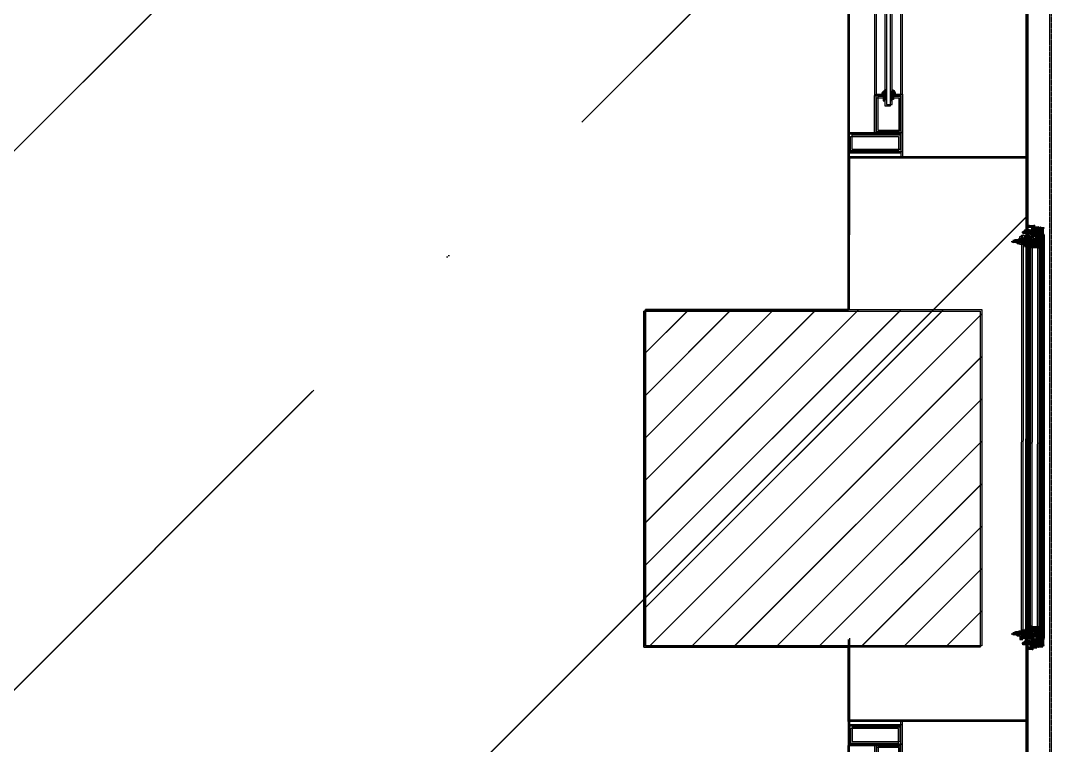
# Model space of a CAD drawing. Header units: inches. Extents: x 4821 to 127877, y 58012 to 433683.
# Drawn here: x 85669 to 87815, y 137028 to 138537 of the extents above; entities that cross this region are included whole.
import ezdxf

# ---------------------------------------------------------------- set-up
doc = ezdxf.new("R2010")
doc.units = ezdxf.units.IN
doc.header["$MEASUREMENT"] = 0
for name, pattern in [('$1$Center', [29.999999, 12, -6, 6, -6]), ('$1$DASHDOT', [25.4, 12.7, -6.35, 0, -6.35]), ('$1$DASHED', [19.05, 12.7, -6.35]), ('104-TYPICAL FLOOR$0$HIDDEN', [0.375, 0.25, -0.125])]:
    doc.linetypes.add(name, pattern=pattern)
for name, color, linetype in [('$1$ACC', 2, 'Continuous'), ('A-FURN-FIXD', 10, 'Continuous'), ('A-LIN-10', 8, 'Continuous'), ('A-WAL-CMU', 7, 'Continuous'), ('A-WALL', 53, 'Continuous'), ('A-WIN', 141, 'Continuous'), ('COL FISRT$0$COL GROUND$0$Cloums$0$A-COL-HAT', 8, 'Continuous'), ('COL FISRT$0$COL GROUND$0$Cloums$0$A-COL-RFC', 210, 'Continuous')]:
    doc.layers.add(name, color=color, linetype=linetype)

# ---------------------------------------------------------------- blocks, each defined once
blk = doc.blocks.new('COL FISRT')
at = {"layer": 'COL FISRT$0$COL GROUND$0$Cloums$0$A-COL-HAT'}
h = blk.add_hatch(dxfattribs=at)
h.set_pattern_fill('ANSI31', color=256, scale=500)
h.set_pattern_definition([(45, (1133291.507, -1550303.88), (-44.194174, 44.194174), [])])
h.paths.add_polyline_path([(1194552.9, -1535147.1), (1195252.9, -1535147.1), (1195252.9, -1535847.1), (1194552.9, -1535847.1)])
at = {"layer": 'COL FISRT$0$COL GROUND$0$Cloums$0$A-COL-RFC', "linetype": 'Continuous', "elevation": 0}
blk.add_lwpolyline([(1195252.9, -1535847.1), (1194552.9, -1535847.1), (1194552.9, -1535147.1), (1195252.9, -1535147.1)], close=True, dxfattribs=at)
blk = doc.blocks.new('nn win')
for points in [[(1073782.3, -1333384.7, 0.506094), (1073772.7, -1333379.1), (1073772.7, -1333381.8), (1073761.4, -1333381.8), (1073761.4, -1333384.7)], [(1074343.1, -1333384.7, -0.506094), (1074352.7, -1333379.1), (1074352.7, -1333381.8), (1074364, -1333381.8), (1074364, -1333384.7)], [(1073782.3, -1333396.7, -0.506094), (1073772.7, -1333402.3), (1073772.7, -1333399.7), (1073761.4, -1333399.7), (1073761.4, -1333396.7)], [(1074343.1, -1333396.7, 0.506094), (1074352.7, -1333402.3), (1074352.7, -1333399.7), (1074364, -1333399.7), (1074364, -1333396.7)]]:
    blk.add_hatch(color=2).paths.add_polyline_path(points)
at = {"color": 2}
for p, q in [((1073652.7, -1333363.2, -517.5), (1073642.7, -1333363.2, -517.5)), ((1074472.7, -1333363.2, -517.5), (1074482.7, -1333363.2, -517.5)), ((1073642.7, -1333473.2, -517.5), (1073652.7, -1333473.2, -517.5)), ((1074482.7, -1333473.2, -517.5), (1074472.7, -1333473.2, -517.5))]:
    blk.add_line(p, q, dxfattribs=at)
for p, q in [((1074352.7, -1333363.2, 517.5), (1073772.7, -1333363.2, -517.5)), ((1073772.7, -1333418.2, -517.5), (1074352.7, -1333418.2, 517.5)), ((1074432.7, -1333473.2, 703), (1073692.7, -1333473.2, -517.5))]:
    blk.add_line(p, q)
at = {"color": 2, "elevation": 1035}
for points in [[(1073652.7, -1333473.2), (1073692.7, -1333473.2), (1073692.7, -1333363.2), (1073692.7, -1333363.2), (1073692.7, -1333363.2), (1073652.7, -1333363.2)], [(1074472.7, -1333473.2), (1074432.7, -1333473.2), (1074432.7, -1333363.2), (1074432.7, -1333363.2), (1074432.7, -1333363.2), (1074472.7, -1333363.2)]]:
    blk.add_lwpolyline(points, close=True, dxfattribs=at)
at = {"color": 9, "elevation": 1035}
for points in [[(1073657.7, -1333468.2), (1073687.7, -1333468.2), (1073687.7, -1333368.2), (1073657.7, -1333368.2)], [(1074467.7, -1333468.2), (1074437.7, -1333468.2), (1074437.7, -1333368.2), (1074467.7, -1333368.2)]]:
    blk.add_lwpolyline(points, close=True, dxfattribs=at)
at = {"color": 2}
for points, elevation in [([(1073772.7, -1333384.7), (1073772.7, -1333363.2), (1073692.7, -1333363.2), (1073692.7, -1333418.2), (1073772.7, -1333418.2), (1073772.7, -1333396.7)], -517.5), ([(1074352.7, -1333384.7), (1074352.7, -1333363.2), (1074432.7, -1333363.2), (1074432.7, -1333418.2), (1074352.7, -1333418.2), (1074352.7, -1333396.7)], 517.5)]:
    blk.add_lwpolyline(points, dxfattribs=dict(at, elevation=elevation))
at = {"color": 9}
for points, elevation in [([(1073768.2, -1333384.7), (1073768.2, -1333367.7), (1073697.2, -1333367.7), (1073697.2, -1333413.7), (1073768.2, -1333413.7), (1073768.2, -1333396.7)], -517.5), ([(1074357.2, -1333384.7), (1074357.2, -1333367.7), (1074428.2, -1333367.7), (1074428.2, -1333413.7), (1074357.2, -1333413.7), (1074357.2, -1333396.7)], 517.5)]:
    blk.add_lwpolyline(points, dxfattribs=dict(at, elevation=elevation))
at = {"elevation": 1035}
blk.add_lwpolyline([(1073751.4, -1333396.7), (1074374, -1333396.7), (1074374, -1333384.7), (1073751.4, -1333384.7)], close=True, dxfattribs=at)
at = {"color": 2, "elevation": 1035}
for points in [[(1073782.3, -1333384.7, 0.506094), (1073772.7, -1333379.1), (1073772.7, -1333381.8), (1073761.4, -1333381.8), (1073761.4, -1333384.7)], [(1074343.1, -1333384.7, -0.506094), (1074352.7, -1333379.1), (1074352.7, -1333381.8), (1074364, -1333381.8), (1074364, -1333384.7)], [(1073782.3, -1333396.7, -0.506094), (1073772.7, -1333402.3), (1073772.7, -1333399.7), (1073761.4, -1333399.7), (1073761.4, -1333396.7)], [(1074343.1, -1333396.7, 0.506094), (1074352.7, -1333402.3), (1074352.7, -1333399.7), (1074364, -1333399.7), (1074364, -1333396.7)]]:
    blk.add_lwpolyline(points, format="xyb", close=True, dxfattribs=at)
blk = doc.blocks.new('kr')
at = {"layer": 'A-LIN-10', "linetype": '104-TYPICAL FLOOR$0$HIDDEN', "ltscale": 0.4}
blk.add_line((1023757.5, -1333195), (1020421.6, -1333195, 0), dxfattribs=at)
blk = doc.blocks.new('$1$M6x25')
at = {"color": 2, "linetype": '$1$Center', "ltscale": 10}
blk.add_line((-7.8, 0), (26.9, 0), dxfattribs=at)
at = {"color": 71}
for p, q in [((-6, 4.5), (-6, -4.5)), ((0, 5), (-5.5, 5)), ((0, 5), (0, -5)), ((0.8, 2.3), (0, 2.3)), ((1.2, 3), (0.8, 2.3)), ((0.8, 2.3), (1.9, -2.3)), ((1.8, 2.3), (1.2, 3)), ((1.8, 2.3), (2.9, -2.3)), ((2.8, 2.3), (1.8, 2.3)), ((3.2, 3), (2.8, 2.3)), ((2.8, 2.3), (3.9, -2.3)), ((3.8, 2.3), (3.2, 3)), ((3.8, 2.3), (4.9, -2.3)), ((4.8, 2.3), (3.8, 2.3)), ((5.2, 3), (4.8, 2.3)), ((4.8, 2.3), (5.9, -2.3)), ((5.8, 2.3), (5.2, 3)), ((5.8, 2.3), (6.9, -2.3)), ((6.8, 2.3), (5.8, 2.3)), ((7.2, 3), (6.8, 2.3)), ((6.8, 2.3), (7.9, -2.3)), ((7.8, 2.3), (7.2, 3)), ((7.8, 2.3), (8.9, -2.3)), ((8.8, 2.3), (7.8, 2.3)), ((9.2, 3), (8.8, 2.3)), ((8.8, 2.3), (9.9, -2.3)), ((9.8, 2.3), (9.2, 3)), ((9.8, 2.3), (10.9, -2.3)), ((10.8, 2.3), (9.8, 2.3)), ((11.2, 3), (10.8, 2.3)), ((10.8, 2.3), (11.9, -2.3)), ((11.8, 2.3), (11.2, 3)), ((11.8, 2.3), (12.9, -2.3)), ((12.8, 2.3), (11.8, 2.3)), ((13.2, 3), (12.8, 2.3)), ((12.8, 2.3), (13.9, -2.3)), ((13.8, 2.3), (13.2, 3)), ((13.8, 2.3), (14.9, -2.3)), ((14.8, 2.3), (13.8, 2.3)), ((15.2, 3), (14.8, 2.3)), ((14.8, 2.3), (15.9, -2.3)), ((15.8, 2.3), (15.2, 3)), ((15.8, 2.3), (16.9, -2.3)), ((16.8, 2.3), (15.8, 2.3)), ((17.2, 3), (16.8, 2.3)), ((16.8, 2.3), (17.9, -2.3)), ((17.8, 2.3), (17.2, 3)), ((17.8, 2.3), (18.9, -2.3)), ((18.8, 2.3), (17.8, 2.3)), ((19.2, 3), (18.8, 2.3)), ((18.8, 2.3), (19.9, -2.3)), ((19.8, 2.3), (19.2, 3)), ((19.8, 2.3), (20.9, -2.3)), ((20.8, 2.3), (19.8, 2.3)), ((21.2, 3), (20.8, 2.3)), ((20.8, 2.3), (21.9, -2.3)), ((21.8, 2.3), (21.2, 3)), ((21.8, 2.3), (22.9, -2.3)), ((22.8, 2.3), (21.8, 2.3)), ((23.2, 3), (22.8, 2.3)), ((22.8, 2.3), (23.9, -2.3)), ((23.8, 2.3), (23.2, 3)), ((23.8, 2.3), (24.9, -2.3)), ((24.8, 2.3), (23.8, 2.3)), ((25, 2.7), (24.8, 2.3)), ((24.8, 2.3), (25, 1.6)), ((25, 2.7), (25, -2.3)), ((0, -5), (-5.5, -5)), ((1.9, -2.3), (0, -2.3)), ((1.9, -2.3), (2.5, -3)), ((2.5, -3), (2.9, -2.3)), ((2.9, -2.3), (3.9, -2.3)), ((3.9, -2.3), (4.5, -3)), ((4.5, -3), (4.9, -2.3)), ((4.9, -2.3), (5.9, -2.3)), ((5.9, -2.3), (6.5, -3)), ((6.5, -3), (6.9, -2.3)), ((6.9, -2.3), (7.9, -2.3)), ((7.9, -2.3), (8.5, -3)), ((8.5, -3), (8.9, -2.3)), ((8.9, -2.3), (9.9, -2.3)), ((9.9, -2.3), (10.5, -3)), ((10.5, -3), (10.9, -2.3)), ((10.9, -2.3), (11.9, -2.3)), ((11.9, -2.3), (12.5, -3)), ((12.5, -3), (12.9, -2.3)), ((12.9, -2.3), (13.9, -2.3)), ((13.9, -2.3), (14.5, -3)), ((14.5, -3), (14.9, -2.3)), ((14.9, -2.3), (15.9, -2.3)), ((15.9, -2.3), (16.5, -3)), ((16.5, -3), (16.9, -2.3)), ((16.9, -2.3), (17.9, -2.3)), ((17.9, -2.3), (18.5, -3)), ((18.5, -3), (18.9, -2.3)), ((18.9, -2.3), (19.9, -2.3)), ((19.9, -2.3), (20.5, -3)), ((20.5, -3), (20.9, -2.3)), ((20.9, -2.3), (21.9, -2.3)), ((21.9, -2.3), (22.5, -3)), ((22.5, -3), (22.9, -2.3)), ((22.9, -2.3), (23.9, -2.3)), ((23.9, -2.3), (24.5, -3)), ((24.5, -3), (24.9, -2.3)), ((24.9, -2.3), (25, -2.3))]:
    blk.add_line(p, q, dxfattribs=at)
at = {"color": 71, "linetype": '$1$DASHED', "ltscale": 100}
for p, q in [((-6, 2.9), (-3, 2.9)), ((-6, 1.4), (-3, 1.4)), ((-6, -1.4), (-3, -1.4)), ((-6, -2.9), (-3, -2.9))]:
    blk.add_line(p, q, dxfattribs=at)
at = {"color": 71}
for centre, start, end in [((-5.5, 4.5), 90, 180), ((-5.5, -4.5), 180, 270)]:
    blk.add_arc(centre, 0.5, start, end, dxfattribs=at)
at = {"color": 71, "linetype": '$1$DASHED', "ltscale": 100}
for centre, radius, start, end in [((-4.2, 2.2), 1.4, 329.0209, 30.9791), ((-8.1, 0), 5.31, 344.2222, 15.7778), ((-4.2, -2.2), 1.4, 329.0209, 30.9791)]:
    blk.add_arc(centre, radius, start, end, dxfattribs=at)
blk = doc.blocks.new('$1$joint silicone 2')
h = blk.add_hatch()
h.set_pattern_fill('AR-SAND', color=11, scale=0.3)
h.set_pattern_definition([(37.5, (18049.9647, 8866.313), (-0.018898007, 0.578047131), [0, -0.456, 0, -0.51, 0, -0.4875]), (7.5, (18049.9647, 8866.313), (0.530933012, 0.84664382), [0, -0.246, 0, -0.411, 0, -0.1575]), (327.5, (18049.5957, 8866.313), (0.934242559, 0.001697716), [0, -0.15, 0, -0.54, 0, -0.705]), (317.5, (18049.5957, 8866.313), (0.90183798, 0.26330267), [0, -0.075, 0, -0.354, 0, -0.405])])
edge = h.paths.add_edge_path()
edge.add_line((-6.2, 1.2), (-6.2, 1.2))
edge.add_line((-6.2, 1.2), (-5.8, 0.9))
edge.add_line((-5.8, 0.9), (-5.2, 0.7))
edge.add_line((-5.2, 0.7), (-4.5, 0.5))
edge.add_line((-4.5, 0.5), (-3.8, 0.3))
edge.add_line((-3.8, 0.3), (-3, 0.2))
edge.add_line((-3, 0.2), (-2.2, 0.1))
edge.add_line((-2.2, 0.1), (-1.3, 0))
edge.add_line((-1.3, 0), (-0.5, 0))
edge.add_line((-0.5, 0), (0.5, 0))
edge.add_line((0.5, 0), (1.4, 0))
edge.add_line((1.4, 0), (2.3, 0))
edge.add_line((2.3, 0), (3.1, 0.1))
edge.add_line((3.1, 0.1), (4, 0.2))
edge.add_line((4, 0.2), (4.7, 0.3))
edge.add_line((4.7, 0.3), (5.5, 0.5))
edge.add_line((5.5, 0.5), (6.1, 0.7))
edge.add_line((6.1, 0.7), (6.7, 0.9))
edge.add_line((6.7, 0.9), (7.1, 1.2))
edge.add_line((7.1, 1.2), (7.1, 1.2))
edge.add_line((7.1, 1.2), (7.5, 0.8))
edge.add_line((7.5, 0.8), (7.5, -4.2))
edge.add_arc((0.5, -28.2), 25, 73.7398, 106.2602)
edge.add_line((-6.5, -4.2), (-6.5, 0.8))
edge.add_line((-6.5, 0.8), (-6.2, 1.2))
at = {"color": 11}
blk.add_lwpolyline([(-6.2, 1.2), (-6.2, 1.2), (-5.8, 0.9), (-5.2, 0.7), (-4.5, 0.5), (-3.8, 0.3), (-3, 0.2), (-2.2, 0.1), (-1.3, 0), (-0.5, 0), (0.5, 0), (1.4, 0), (2.3, 0), (3.1, 0.1), (4, 0.2), (4.7, 0.3), (5.5, 0.5), (6.1, 0.7), (6.7, 0.9), (7.1, 1.2), (7.1, 1.2), (7.5, 0.8), (7.5, -4.2, 0.142857), (-6.5, -4.2), (-6.5, 0.8)], format="xyb", close=True, dxfattribs=at)
blk = doc.blocks.new('$1$butile2')
h = blk.add_hatch(color=11)
h.dxf.hatch_style = 1
h.paths.add_polyline_path([(9.3, 0.2), (0, 0.2), (0, 0), (9.3, 0)])
at = {"color": 11}
blk.add_lwpolyline([(9.3, 0.2), (0, 0.2), (0, 0), (9.3, 0)], close=True, dxfattribs=at)
blk = doc.blocks.new('$1$inner silicone')
h = blk.add_hatch()
h.set_pattern_fill('DOTS', scale=4)
h.paths.add_polyline_path([(12.2, 0), (12.2, -0.2), (12.2, -4), (0, -4, 0.23607), (0, 0)])
at = {"color": 7}
blk.add_line((12.2, -0.2), (12.2, 0), dxfattribs=at)
blk.add_arc((-4, -2), 4.47, 333.4347, 26.5653, dxfattribs=at)
blk = doc.blocks.new('$1$outer silicone')
h = blk.add_hatch()
h.set_pattern_fill('DOTS', scale=4)
h.paths.add_polyline_path([(16.7, 0), (16.7, -5.8), (16.7, -6), (0, -6, 0.293351), (0, 0)])
at = {"color": 7}
blk.add_line((16.7, -5.8), (16.7, -6), dxfattribs=at)
blk.add_arc((-4.7, -3), 5.55, 327.3018, 32.6982, dxfattribs=at)
blk = doc.blocks.new('$1$GTSY500112')
at = {"layer": 'A-FURN-FIXD'}
blk.add_lwpolyline([(5.9, -11.8, 0.57735), (5.1, -11.8, -1), (4.2, -11.2), (4.5, -10.7, 0.965781), (3.6, -10.2, -0.138673), (1.6, -12, -1.037842), (1.4, -11.5, 0.283592), (2.2, -10.4, -0.584426), (2.3, -10.4, 1.39494), (2.4, -10), (1.7, -10, 0.111575), (1.3, -10.1, -0.09543), (-6, -12, -0.91232), (-6.1, -11.5, 0.076551), (-0.5, -9.1, 0.260148), (0, -8.3), (0, 0), (1.6, 0), (2.1, -0.2), (2.4, 0.1), (2.4, 1.7), (2, 1.9), (1.8, 2.1), (1.9, 2.4), (3.3, 3.5), (5.2, 3), (5.8, 3), (7.7, 3.5), (9.1, 2.4), (9.2, 2.1), (9, 1.9), (8.5, 1.7), (8.5, 0.1), (8.9, -0.2), (9.4, 0), (11, 0), (11, -8.3, 0.260148), (11.5, -9.1, 0.076551), (17.1, -11.5, -0.91232), (17, -12, -0.09543), (9.7, -10.1, 0.111575), (9.3, -10), (8.6, -10, 1.39494), (8.7, -10.4, -0.584426), (8.8, -10.4, 0.283592), (9.6, -11.5, -1.037842), (9.4, -12, -0.138673), (7.4, -10.2, 0.965781), (6.5, -10.7), (6.8, -11.2, -1)], format="xyb", close=True, dxfattribs=at)
for points in [[(4.1, -0.1), (3.6, 0.4), (3.6, 1.5), (4.1, 2), (6.9, 2), (7.4, 1.5), (7.4, 0.4), (6.9, -0.1)], [(4, -1.6), (4.5, -2.1), (4.5, -7.1), (4, -7.6), (3.2, -7.6), (2.7, -7.1), (2.7, -2.1), (3.2, -1.6)], [(7.8, -7.6), (7, -7.6), (6.5, -7.1), (6.5, -2.1), (7, -1.6), (7.8, -1.6), (8.3, -2.1), (8.3, -7.1)]]:
    blk.add_lwpolyline(points, close=True, dxfattribs=at)
blk = doc.blocks.new('$1$GTSY500502')
at = {"color": 151}
blk.add_lwpolyline([(-1.8, 2.4, -0.668179), (-2.1, 1.7), (-2.3, 1.7), (-2.3, 0), (-2, -0.3), (-1.7, 0), (0, 0), (0, -0.5), (-1, -0.5), (-1, -1), (1.9, -1, 0.15392), (2.5, -0.8, -0.807191), (2.8, -1.1, -0.191853), (2.2, -1.5, -0.072848), (0.7, -1.7), (0, -1.7), (0, -3), (-2.5, -3), (-2.5, -2.5, 0.414214), (-2.8, -2.2), (-8.2, -2.2, 0.414214), (-8.5, -2.5), (-8.5, -3), (-11, -3), (-11, -1.7), (-11.7, -1.7, -0.072848), (-13.2, -1.5, -0.191853), (-13.8, -1.1, -0.807191), (-13.5, -0.8, 0.15392), (-12.9, -1), (-10, -1), (-10, -0.5), (-11, -0.5), (-11, 0), (-9.3, 0), (-9, -0.3), (-8.6, 0), (-8.6, 1.7), (-8.9, 1.7, -0.668179), (-9.2, 2.4), (-7.8, 3.8), (-3.2, 3.8)], format="xyb", close=True, dxfattribs=at)
blk.add_lwpolyline([(-3.6, 0.5), (-4.1, 0), (-6.9, 0), (-7.4, 0.5), (-7.4, 1.5), (-6.9, 2), (-4.1, 2), (-3.6, 1.5)], close=True, dxfattribs=at)
blk = doc.blocks.new('$1$RHS4.2x22')
at = {"layer": 'A-FURN-FIXD', "linetype": '$1$DASHDOT'}
blk.add_line((4.8, 0), (-24, 0), dxfattribs=at)
at = {"layer": 'A-FURN-FIXD'}
for p, q in [((-22, 0), (-20.3, 1.1)), ((-19.7, -1.3), (-22, 0)), ((-20, 1.6), (-20.3, 1.1)), ((-19.7, -1.3), (-20.3, 1.1)), ((-19.5, 1.1), (-20, 1.6)), ((-18.2, 1.6), (-19.5, 1.1)), ((-18.9, -1.3), (-19.5, 1.1)), ((-17.8, 2.1), (-18.1, 1.6)), ((-17.4, -1.6), (-18.1, 1.6)), ((-17.3, 1.6), (-17.8, 2.1)), ((-16.1, 1.6), (-17.3, 1.6)), ((-16.6, -1.6), (-17.3, 1.6)), ((-15.9, 2.1), (-16.1, 1.6)), ((-15.4, -1.6), (-16.1, 1.6)), ((-15.3, 1.6), (-15.9, 2.1)), ((-14.6, -1.6), (-15.3, 1.6)), ((-14.1, 1.6), (-15.3, 1.6)), ((-13.9, 2.1), (-14.1, 1.6)), ((-13.4, -1.6), (-14.1, 1.6)), ((-13.3, 1.6), (-13.9, 2.1)), ((-12.6, -1.6), (-13.3, 1.6)), ((-12.1, 1.6), (-13.3, 1.6)), ((-11.9, 2.1), (-12.1, 1.6)), ((-11.4, -1.6), (-12.1, 1.6)), ((-11.3, 1.6), (-11.9, 2.1)), ((-10.6, -1.6), (-11.3, 1.6)), ((-10.1, 1.6), (-11.3, 1.6)), ((-9.9, 2.1), (-10.1, 1.6)), ((-9.4, -1.6), (-10.1, 1.6)), ((-9.9, 2.1), (-9.3, 1.6)), ((-8.6, -1.6), (-9.3, 1.6)), ((-8.1, 1.6), (-9.3, 1.6)), ((-7.9, 2.1), (-8.1, 1.6)), ((-7.4, -1.6), (-8.1, 1.6)), ((-7.3, 1.6), (-7.9, 2.1)), ((-6.6, -1.6), (-7.3, 1.6)), ((-6.2, 1.6), (-7.3, 1.6)), ((-5.9, 2.1), (-6.2, 1.6)), ((-5.4, -1.6), (-6.2, 1.6)), ((-5.3, 1.6), (-5.9, 2.1)), ((-4.6, -1.6), (-5.3, 1.6)), ((-4.2, 1.6), (-5.3, 1.6)), ((-3.9, 2.1), (-4.2, 1.6)), ((-3.4, -1.6), (-4.2, 1.6)), ((-3.4, -1.6), (-4.2, 1.6)), ((-3.3, 1.6), (-3.9, 2.1)), ((-2.6, -1.6), (-3.3, 1.6)), ((-2.2, 1.6), (-3.3, 1.6)), ((-1.9, 2.1), (-2.2, 1.6)), ((-1.4, -1.6), (-2.2, 1.6)), ((-1.3, 1.6), (-1.9, 2.1)), ((-0.6, -1.6), (-1.3, 1.6)), ((-0.2, 1.6), (-1.3, 1.6)), ((0, 1.9), (-0.2, 1.6)), ((0, 0.9), (-0.2, 1.6)), ((1.4, 4.1), (0, 4.1)), ((0, -4.1), (0, 4.1)), ((3, 0.5), (2, 0.5)), ((2, -0.5), (2, 0.5)), ((-19.7, -1.3), (-19.2, -1.8)), ((-19.2, -1.8), (-18.9, -1.3)), ((-17.4, -1.6), (-18.9, -1.3)), ((-17.4, -1.6), (-16.9, -2.1)), ((-16.9, -2.1), (-16.6, -1.6)), ((-15.4, -1.6), (-16.6, -1.6)), ((-15.4, -1.6), (-14.9, -2.1)), ((-14.9, -2.1), (-14.6, -1.6)), ((-13.4, -1.6), (-14.6, -1.6)), ((-13.4, -1.6), (-12.9, -2.1)), ((-12.9, -2.1), (-12.6, -1.6)), ((-11.4, -1.6), (-12.6, -1.6)), ((-11.4, -1.6), (-10.9, -2.1)), ((-10.9, -2.1), (-10.6, -1.6)), ((-9.4, -1.6), (-10.6, -1.6)), ((-9.4, -1.6), (-8.9, -2.1)), ((-8.9, -2.1), (-8.6, -1.6)), ((-7.4, -1.6), (-8.6, -1.6)), ((-7.4, -1.6), (-6.9, -2.1)), ((-6.9, -2.1), (-6.6, -1.6)), ((-5.4, -1.6), (-6.6, -1.6)), ((-5.4, -1.6), (-4.9, -2.1)), ((-4.9, -2.1), (-4.6, -1.6)), ((-3.4, -1.6), (-4.6, -1.6)), ((-3.4, -1.6), (-2.9, -2.1)), ((-2.9, -2.1), (-2.6, -1.6)), ((-1.4, -1.6), (-2.6, -1.6)), ((-1.4, -1.6), (-0.9, -2.1)), ((-0.9, -2.1), (-0.6, -1.6)), ((0, -1.6), (-0.6, -1.6)), ((1.4, -4.1), (0, -4.1)), ((3, -0.5), (2, -0.5))]:
    blk.add_line(p, q, dxfattribs=at)
for centre, start, end in [((-5, -0.9), 9.6294, 37.9057), ((-5, 0.9), 322.0943, 350.3706)]:
    blk.add_arc(centre, 8.15, start, end, dxfattribs=at)
blk = doc.blocks.new('FIRST SLAB EDGE')
at = {"ltscale": 0.5, "extrusion": (5.69003e-07, -1.56101e-06, 1)}
h = blk.add_hatch(dxfattribs=at)
h.set_pattern_fill('ANSI38', color=21, scale=5, angle=179.0162, style=0)
h.set_pattern_definition([(224.01620899, (630235.1728, -1352179.86326), (0.4342886525, -0.44946453287), []), (314.01620899, (630235.1728, -1352179.86326), (1.3180418379, -0.46464041323), [1.5625, -0.9375])])
h.paths.add_polyline_path([(1195971.6, -1739293.7), (1195971.4, -1739293.2), (1195971.1, -1739292.8), (1195970.8, -1739292.5), (1195970.4, -1739292.3), (1195970.1, -1739292.2), (1195969.7, -1739292.1), (1195969.4, -1739292.1), (1195969.1, -1739292.1), (1195968.8, -1739292.2), (1195968.5, -1739292.3), (1195968.2, -1739292.5), (1195967.9, -1739292.7), (1195967.7, -1739292.9), (1195967.5, -1739293.1), (1195967.4, -1739293.3), (1195967.3, -1739293.5), (1195967.2, -1739293.7), (1195967.2, -1739294), (1195967.2, -1739294.2), (1195967.2, -1739294.4), (1195967.2, -1739294.7), (1195967.3, -1739295), (1195967.3, -1739295.3), (1195967.3, -1739295.7), (1195967.4, -1739296.1), (1195967.4, -1739296.6), (1195967.4, -1739297.1), (1195967.4, -1739297.6), (1195967.4, -1739298.1), (1195967.4, -1739298.7), (1195967.5, -1739299.3), (1195967.5, -1739299.9), (1195967.5, -1739300.4), (1195967.4, -1739301), (1195967.4, -1739301.6), (1195967.4, -1739302.1), (1195967.4, -1739302.6), (1195967.4, -1739303.1), (1195967.4, -1739303.6), (1195967.3, -1739304), (1195967.3, -1739304.4), (1195967.3, -1739304.7), (1195967.2, -1739305), (1195967.2, -1739305.3), (1195967.2, -1739305.5), (1195967.2, -1739305.7), (1195967.2, -1739306), (1195967.3, -1739306.2), (1195967.4, -1739306.4), (1195967.5, -1739306.6), (1195967.7, -1739306.8), (1195967.9, -1739307), (1195968.2, -1739307.2), (1195968.5, -1739307.4), (1195968.8, -1739307.5), (1195969.1, -1739307.6), (1195969.4, -1739307.6), (1195969.7, -1739307.6), (1195970.1, -1739307.5), (1195970.4, -1739307.4), (1195970.8, -1739307.2), (1195971.1, -1739306.9), (1195971.4, -1739306.5), (1195971.6, -1739306.1), (1195971.9, -1739305.5), (1195972, -1739304.9), (1195972.2, -1739304.1), (1195972.3, -1739303.4), (1195972.4, -1739302.5), (1195972.5, -1739301.7), (1195972.5, -1739300.8), (1195972.5, -1739299.9), (1195972.5, -1739298.9), (1195972.5, -1739298.1), (1195972.4, -1739297.2), (1195972.3, -1739296.4), (1195972.2, -1739295.6), (1195972, -1739294.9), (1195971.9, -1739294.2)])
at = {"extrusion": (5.69003e-07, -1.56101e-06, 1)}
h = blk.add_hatch(dxfattribs=at)
h.set_pattern_fill('ANSI32', angle=179.0162)
h.set_pattern_definition([(224.016208986, (622690.8999, -1344893.7056), (0.2605731915, -0.26967871972), []), (224.016208986, (622690.72316, -1344893.70255), (0.2605731915, -0.26967871972), [])])
h.paths.add_polyline_path([(1195924.3, -1739315.1), (1195924.3, -1739316.6), (1195923.3, -1739316.6), (1195923.3, -1739319.1), (1195923, -1739319.4), (1195923.3, -1739319.7), (1195923.3, -1739322.1), (1195924.3, -1739322.1), (1195924.3, -1739323.6), (1195928.8, -1739323.6), (1195928.8, -1739322.6), (1195929.4, -1739322.6), (1195930.3, -1739323.5), (1195930.3, -1739323.3), (1195930.6, -1739322.7), (1195930.3, -1739322.4), (1195928.6, -1739322.4), (1195928.4, -1739322.9), (1195928.2, -1739323), (1195927.9, -1739322.9), (1195926.8, -1739321.6), (1195927.3, -1739319.6), (1195927.3, -1739319.1), (1195926.8, -1739317.1), (1195927.9, -1739315.8), (1195928.2, -1739315.7), (1195928.4, -1739315.8), (1195928.6, -1739316.3), (1195930.3, -1739316.3), (1195930.6, -1739316), (1195930.3, -1739315.4), (1195930.3, -1739315.2), (1195929.4, -1739316.1), (1195928.8, -1739316.1), (1195928.8, -1739315.1)])
h = blk.add_hatch(dxfattribs=at)
h.set_pattern_fill('HEX', color=140, scale=3, angle=179.0162)
h.set_pattern_definition([(179.01620899, (636844.3996, -1337696.1873), (-0.011151949, -0.6494233088), [0.375, -0.75]), (299.01620899, (636844.3996, -1337696.1873), (0.56799305774, 0.3150537833), [0.375, -0.75]), (239.01620899, (636844.02466, -1337696.18083), (0.55684110875, -0.33436952553), [0.375, -0.75])])
edge = h.paths.add_edge_path()
edge.add_line((1195950.6, -1739331.1), (1195950.6, -1739326.8))
edge.add_arc((1195950.9, -1739326.8), 0.3, 1214.9998, 1259.9998, ccw=False)
edge.add_line((1195950.6, -1739326.6), (1195951.8, -1739325.4))
edge.add_arc((1195952, -1739325.7), 0.3, 1169.9998, 1214.9998, ccw=False)
edge.add_line((1195952, -1739325.4), (1195968, -1739325.4))
edge.add_arc((1195968, -1739325.7), 0.3, 1124.9998, 1169.9998, ccw=False)
edge.add_line((1195968.2, -1739325.4), (1195969.4, -1739326.6))
edge.add_arc((1195969.2, -1739326.8), 0.3, 1079.9998, 1124.9998, ccw=False)
edge.add_line((1195969.5, -1739326.8), (1195969.5, -1739331.1))
edge.add_arc((1195969.2, -1739331.1), 0.3, 989.9998, 1079.9998, ccw=False)
edge.add_line((1195969.2, -1739331.4), (1195950.9, -1739331.4))
edge.add_arc((1195950.9, -1739331.1), 0.3, 1259.9998, 1349.9998, ccw=False)
at = {"extrusion": (5.69003e-07, 1.56101e-06, 1)}
h = blk.add_hatch(dxfattribs=at)
h.set_pattern_fill('ANSI32', angle=179.0162)
h.set_pattern_definition([(224.016208986, (622690.8999, -1344893.7018), (0.2605731915, -0.26967871972), []), (224.016208986, (622690.72316, -1344893.69878), (0.2605731915, -0.26967871972), [])])
h.paths.add_polyline_path([(1195924.3, -1740140.6), (1195924.3, -1740139.1), (1195923.3, -1740139.1), (1195923.3, -1740136.7), (1195923, -1740136.4), (1195923.3, -1740136.1), (1195923.3, -1740133.6), (1195924.3, -1740133.6), (1195924.3, -1740132.1), (1195928.8, -1740132.1), (1195928.8, -1740133.1), (1195929.4, -1740133.1), (1195930.3, -1740132.2), (1195930.3, -1740132.4), (1195930.6, -1740133), (1195930.3, -1740133.3), (1195928.6, -1740133.3), (1195928.4, -1740132.8), (1195928.2, -1740132.7), (1195927.9, -1740132.8), (1195926.8, -1740134.2), (1195927.3, -1740136.1), (1195927.3, -1740136.7), (1195926.8, -1740138.6), (1195927.9, -1740140), (1195928.2, -1740140.1), (1195928.4, -1740139.9), (1195928.6, -1740139.4), (1195930.3, -1740139.4), (1195930.6, -1740139.8), (1195930.3, -1740140.3), (1195930.3, -1740140.5), (1195929.4, -1740139.6), (1195928.8, -1740139.6), (1195928.8, -1740140.6)])
h = blk.add_hatch(dxfattribs=at)
h.set_pattern_fill('HEX', color=140, scale=3, angle=179.0162)
h.set_pattern_definition([(179.01620899, (636844.3996, -1337696.1835), (-0.011151949, -0.6494233088), [0.375, -0.75]), (299.01620899, (636844.3996, -1337696.1835), (0.56799305774, 0.3150537833), [0.375, -0.75]), (239.01620899, (636844.02466, -1337696.17706), (0.55684110875, -0.33436952553), [0.375, -0.75])])
edge = h.paths.add_edge_path()
edge.add_line((1195950.6, -1740124.7), (1195950.6, -1740128.9))
edge.add_arc((1195950.9, -1740128.9), 0.3, -539.9998, -494.9998)
edge.add_line((1195950.6, -1740129.1), (1195951.8, -1740130.3))
edge.add_arc((1195952, -1740130.1), 0.3, -494.9998, -449.9998)
edge.add_line((1195952, -1740130.4), (1195968, -1740130.4))
edge.add_arc((1195968, -1740130.1), 0.3, -449.9998, -404.9998)
edge.add_line((1195968.2, -1740130.3), (1195969.4, -1740129.1))
edge.add_arc((1195969.2, -1740128.9), 0.3, -404.9998, -359.9998)
edge.add_line((1195969.5, -1740128.9), (1195969.5, -1740124.7))
edge.add_arc((1195969.2, -1740124.7), 0.3, -359.9998, -269.9998)
edge.add_line((1195969.2, -1740124.4), (1195950.9, -1740124.4))
edge.add_arc((1195950.9, -1740124.7), 0.3, -629.9998, -539.9998)
at = {"ltscale": 0.5, "extrusion": (5.69003e-07, 1.56101e-06, 1)}
h = blk.add_hatch(dxfattribs=at)
h.set_pattern_fill('ANSI38', color=21, scale=5, angle=179.0162, style=0)
h.set_pattern_definition([(224.01620899, (630235.1728, -1352179.8595), (0.4342886525, -0.44946453287), []), (314.01620899, (630235.1728, -1352179.8595), (1.3180418379, -0.46464041323), [1.5625, -0.9375])])
h.paths.add_polyline_path([(1195971.6, -1740162.1), (1195971.4, -1740162.5), (1195971.1, -1740162.9), (1195970.8, -1740163.2), (1195970.4, -1740163.4), (1195970.1, -1740163.5), (1195969.7, -1740163.6), (1195969.4, -1740163.6), (1195969.1, -1740163.6), (1195968.8, -1740163.5), (1195968.5, -1740163.4), (1195968.2, -1740163.2), (1195967.9, -1740163.1), (1195967.7, -1740162.9), (1195967.5, -1740162.6), (1195967.4, -1740162.4), (1195967.3, -1740162.2), (1195967.2, -1740162), (1195967.2, -1740161.8), (1195967.2, -1740161.5), (1195967.2, -1740161.3), (1195967.2, -1740161), (1195967.3, -1740160.7), (1195967.3, -1740160.4), (1195967.3, -1740160), (1195967.4, -1740159.6), (1195967.4, -1740159.2), (1195967.4, -1740158.7), (1195967.4, -1740158.2), (1195967.4, -1740157.6), (1195967.4, -1740157), (1195967.5, -1740156.5), (1195967.5, -1740155.9), (1195967.5, -1740155.3), (1195967.4, -1740154.7), (1195967.4, -1740154.2), (1195967.4, -1740153.6), (1195967.4, -1740153.1), (1195967.4, -1740152.6), (1195967.4, -1740152.1), (1195967.3, -1740151.7), (1195967.3, -1740151.4), (1195967.3, -1740151), (1195967.2, -1740150.7), (1195967.2, -1740150.5), (1195967.2, -1740150.2), (1195967.2, -1740150), (1195967.2, -1740149.8), (1195967.3, -1740149.6), (1195967.4, -1740149.3), (1195967.5, -1740149.1), (1195967.7, -1740148.9), (1195967.9, -1740148.7), (1195968.2, -1740148.5), (1195968.5, -1740148.4), (1195968.8, -1740148.3), (1195969.1, -1740148.2), (1195969.4, -1740148.1), (1195969.7, -1740148.1), (1195970.1, -1740148.2), (1195970.4, -1740148.4), (1195970.8, -1740148.6), (1195971.1, -1740148.8), (1195971.4, -1740149.2), (1195971.6, -1740149.7), (1195971.9, -1740150.2), (1195972, -1740150.9), (1195972.2, -1740151.6), (1195972.3, -1740152.4), (1195972.4, -1740153.2), (1195972.5, -1740154.1), (1195972.5, -1740155), (1195972.5, -1740155.9), (1195972.5, -1740156.8), (1195972.5, -1740157.7), (1195972.4, -1740158.5), (1195972.3, -1740159.4), (1195972.2, -1740160.2), (1195972, -1740160.9), (1195971.9, -1740161.5)])
at = {"layer": '$1$ACC', "color": 101, "extrusion": (5.69003e-07, -1.56101e-06, 1), "elevation": 1212.7}
for points in [[(1195950.6, -1739331.7, -0.414214), (1195950.3, -1739331.4), (1195950.3, -1739326.7, -0.198912), (1195950.3, -1739326.5), (1195951.7, -1739325.1, -0.198912), (1195951.9, -1739325.1), (1195968.1, -1739325.1, -0.198912), (1195968.3, -1739325.1), (1195969.7, -1739326.5, -0.198912), (1195969.8, -1739326.7), (1195969.8, -1739331.4, -0.414214), (1195969.5, -1739331.7)], [(1195950.6, -1739331.1), (1195950.6, -1739326.8, -0.198912), (1195950.6, -1739326.6), (1195951.8, -1739325.4, -0.198912), (1195952, -1739325.4), (1195968, -1739325.4, -0.198912), (1195968.2, -1739325.4), (1195969.4, -1739326.6, -0.198912), (1195969.5, -1739326.8), (1195969.5, -1739331.1, -0.414214), (1195969.2, -1739331.4), (1195950.9, -1739331.4, -0.414214)]]:
    blk.add_lwpolyline(points, format="xyb", close=True, dxfattribs=at)
at = {"layer": '$1$ACC', "color": 101, "extrusion": (5.69003e-07, 1.56101e-06, 1), "elevation": 1207.2}
for points in [[(1195950.6, -1740124.1, 0.414214), (1195950.3, -1740124.4), (1195950.3, -1740129.1, 0.198912), (1195950.3, -1740129.3), (1195951.7, -1740130.6, 0.198912), (1195951.9, -1740130.7), (1195968.1, -1740130.7, 0.198912), (1195968.3, -1740130.6), (1195969.7, -1740129.3, 0.198912), (1195969.8, -1740129.1), (1195969.8, -1740124.4, 0.414214), (1195969.5, -1740124.1)], [(1195950.6, -1740124.7), (1195950.6, -1740128.9, 0.198912), (1195950.6, -1740129.1), (1195951.8, -1740130.3, 0.198912), (1195952, -1740130.4), (1195968, -1740130.4, 0.198912), (1195968.2, -1740130.3), (1195969.4, -1740129.1, 0.198912), (1195969.5, -1740128.9), (1195969.5, -1740124.7, 0.414214), (1195969.2, -1740124.4), (1195950.9, -1740124.4, 0.414214)]]:
    blk.add_lwpolyline(points, format="xyb", close=True, dxfattribs=at)
at = {"color": 165, "linetype": 'Continuous', "extrusion": (5.69003e-07, -1.56101e-06, 1)}
for p, q in [((1195942.3, -1739311.4, 1209.3), (1195941.7, -1740147.9, 1209.3)), ((1195948.3, -1739311.4, 1209.3), (1195942.3, -1739311.4, 1209.3)), ((1195943.3, -1739311.4, 1209.3), (1195942.7, -1740147.9, 1209.3)), ((1195944.3, -1739311.4, 1209.3), (1195943.7, -1740147.9, 1209.3)), ((1195945.3, -1739311.4, 1209.3), (1195944.7, -1740147.9, 1209.3)), ((1195946.3, -1739311.4, 1209.3), (1195945.7, -1740147.9, 1209.3)), ((1195947.3, -1739311.4, 1209.3), (1195946.7, -1740147.9, 1209.3)), ((1195971.7, -1739306.9, 1209.3), (1195971.1, -1740147.9, 1209.3)), ((1195971.7, -1739306.9, 1209.3), (1195976.7, -1739306.9, 1209.3)), ((1195971.7, -1739306.9, 1209.3), (1195976.7, -1739306.9, 1209.3)), ((1195972.7, -1739306.9, 1209.3), (1195972.1, -1740147.9, 1209.3)), ((1195973.7, -1739306.9, 1209.3), (1195973.1, -1740147.9, 1209.3)), ((1195974.7, -1739306.9, 1209.3), (1195974.1, -1740147.9, 1209.3)), ((1195975.7, -1739306.9, 1209.3), (1195975.1, -1740147.9, 1209.3)), ((1195976.7, -1739306.9, 1209.3), (1195976.1, -1740147.9, 1209.3)), ((1195976.7, -1739306.9, 1209.3), (1195977.7, -1739307.9, 1209.3)), ((1195977.7, -1739307.9, 1209.3), (1195977.1, -1740147.9, 1209.3))]:
    blk.add_line(p, q, dxfattribs=at)
at = {"color": 52, "extrusion": (5.69003e-07, -1.56101e-06, 1)}
for p, q in [((1195954, -1739316.7, 1209.3), (1195964, -1739323.4, 1209.3)), ((1195964, -1739316.7, 1209.3), (1195954, -1739323.4, 1209.3))]:
    blk.add_line(p, q, dxfattribs=at)
at = {"color": 7, "extrusion": (5.69003e-07, -1.56101e-06, 1)}
blk.add_line((1195971.7, -1739306.9, 1209.3), (1195971.4, -1739306.5, 1209.3), dxfattribs=at)
blk.add_line((1195971.7, -1739306.9, 1209.3), (1195971.4, -1739306.5, 1209.3), dxfattribs=at)
at = {"color": 16, "linetype": 'Continuous', "extrusion": (5.69003e-07, -1.56101e-06, 1)}
blk.add_line((1195948.5, -1739332.9, 1209.3), (1195948.3, -1739332.9, 1209.3), dxfattribs=at)
at = {"color": 31, "extrusion": (5.69003e-07, -1.56101e-06, 1)}
blk.add_line((1195970.9, -1739332.9, 1209.3), (1195970.3, -1740147.9, 1209.3), dxfattribs=at)
at = {"color": 16, "linetype": 'Continuous', "extrusion": (5.69003e-07, 1.56101e-06, 1)}
blk.add_line((1195948.5, -1740122.9, 1209.3), (1195948.3, -1740122.9, 1209.3), dxfattribs=at)
at = {"color": 52, "extrusion": (5.69003e-07, 1.56101e-06, 1)}
for p, q in [((1195954, -1740139.1, 1209.3), (1195964, -1740132.4, 1209.3)), ((1195964, -1740139.1, 1209.3), (1195954, -1740132.4, 1209.3))]:
    blk.add_line(p, q, dxfattribs=at)
at = {"color": 165, "linetype": 'Continuous', "extrusion": (5.69003e-07, 1.56101e-06, 1)}
for p, q in [((1195948.3, -1740144.4, 1209.3), (1195942.3, -1740144.4, 1209.3)), ((1195971.7, -1740148.9, 1209.3), (1195976.7, -1740148.9, 1209.3)), ((1195971.7, -1740148.9, 1209.3), (1195976.7, -1740148.9, 1209.3)), ((1195976.7, -1740148.9, 1209.3), (1195977.7, -1740147.9, 1209.3))]:
    blk.add_line(p, q, dxfattribs=at)
at = {"color": 7, "extrusion": (5.69003e-07, 1.56101e-06, 1)}
blk.add_line((1195971.7, -1740148.9, 1209.3), (1195971.4, -1740149.2, 1209.3), dxfattribs=at)
blk.add_line((1195971.7, -1740148.9, 1209.3), (1195971.4, -1740149.2, 1209.3), dxfattribs=at)
at = {"color": 3, "linetype": '$1$Center', "ltscale": 50, "extrusion": (5.69003e-07, -1.56101e-06, 1), "elevation": 1212.7}
blk.add_lwpolyline([(1195963.4, -1739293.4), (1195963.4, -1739293), (1195955.8, -1739293, -0.414214), (1195954.8, -1739292), (1195954.8, -1739289.4), (1195944.5, -1739289.4), (1195944, -1739288.7, -0.352941), (1195944, -1739288.3), (1195944.5, -1739287.7), (1195946.5, -1739287.7), (1195946.5, -1739288.2), (1195955.8, -1739288.2), (1195955.8, -1739287.7), (1195957.5, -1739287.7), (1195958, -1739288.3, -0.352941), (1195958, -1739288.7), (1195957.5, -1739289.4), (1195956.8, -1739289.4), (1195956.8, -1739291), (1195964.9, -1739291, -0.414214), (1195965.4, -1739291.5), (1195965.4, -1739292.9), (1195977.7, -1739292.9), (1195977.7, -1739293.9), (1195963.9, -1739293.9, -0.414214)], format="xyb", close=True, dxfattribs=at)
at = {"color": 7, "extrusion": (5.69003e-07, -1.56101e-06, 1), "elevation": 1212.7}
blk.add_lwpolyline([(1195959.3, -1739314.5), (1195962.1, -1739314.5, 1.010051), (1195963.5, -1739313), (1195963.5, -1739310.3, 1.010051), (1195962.1, -1739308.9), (1195961.3, -1739308.9), (1195961.3, -1739294.4), (1195956.3, -1739294.4), (1195956.3, -1739308.7, 1.08744)], format="xyb", close=True, dxfattribs=at)
at = {"color": 21, "extrusion": (5.69003e-07, -1.56101e-06, 1)}
blk.add_lwpolyline([(1195971.6, -1739293.7), (1195971.4, -1739293.2), (1195971.1, -1739292.8), (1195970.8, -1739292.5), (1195970.4, -1739292.3), (1195970.1, -1739292.2), (1195969.7, -1739292.1), (1195969.4, -1739292.1), (1195969.1, -1739292.1), (1195968.8, -1739292.2), (1195968.5, -1739292.3), (1195968.2, -1739292.5), (1195967.9, -1739292.7), (1195967.7, -1739292.9), (1195967.5, -1739293.1), (1195967.4, -1739293.3), (1195967.3, -1739293.5), (1195967.2, -1739293.7), (1195967.2, -1739294), (1195967.2, -1739294.2), (1195967.2, -1739294.4), (1195967.2, -1739294.7), (1195967.3, -1739295), (1195967.3, -1739295.3), (1195967.3, -1739295.7), (1195967.4, -1739296.1), (1195967.4, -1739296.6), (1195967.4, -1739297.1), (1195967.4, -1739297.6), (1195967.4, -1739298.1), (1195967.4, -1739298.7), (1195967.5, -1739299.3), (1195967.5, -1739299.9), (1195967.5, -1739300.4), (1195967.4, -1739301), (1195967.4, -1739301.6), (1195967.4, -1739302.1), (1195967.4, -1739302.6), (1195967.4, -1739303.1), (1195967.4, -1739303.6), (1195967.3, -1739304), (1195967.3, -1739304.4), (1195967.3, -1739304.7), (1195967.2, -1739305), (1195967.2, -1739305.3), (1195967.2, -1739305.5), (1195967.2, -1739305.7), (1195967.2, -1739306), (1195967.3, -1739306.2), (1195967.4, -1739306.4), (1195967.5, -1739306.6), (1195967.7, -1739306.8), (1195967.9, -1739307), (1195968.2, -1739307.2), (1195968.5, -1739307.4), (1195968.8, -1739307.5), (1195969.1, -1739307.6), (1195969.4, -1739307.6), (1195969.7, -1739307.6), (1195970.1, -1739307.5), (1195970.4, -1739307.4), (1195970.8, -1739307.2), (1195971.1, -1739306.9), (1195971.4, -1739306.5), (1195971.6, -1739306.1), (1195971.9, -1739305.5), (1195972, -1739304.9), (1195972.2, -1739304.1), (1195972.3, -1739303.4), (1195972.4, -1739302.5), (1195972.5, -1739301.7), (1195972.5, -1739300.8), (1195972.5, -1739299.9), (1195972.5, -1739298.9), (1195972.5, -1739298.1), (1195972.4, -1739297.2), (1195972.3, -1739296.4), (1195972.2, -1739295.6), (1195972, -1739294.9), (1195971.9, -1739294.2)], close=True, dxfattribs=at)
at = {"color": 31, "extrusion": (5.69003e-07, -1.56101e-06, 1), "elevation": 1212.7}
for points in [[(1195930.3, -1739313.9), (1195930.3, -1739308.4), (1195936.3, -1739308.4), (1195936.3, -1739313.9)], [(1195933.3, -1739324.9), (1195932.7, -1740147.9)], [(1195952.5, -1739331.7), (1195951.9, -1740147.9)], [(1195966.9, -1740147.9), (1195967.5, -1739332.9)]]:
    blk.add_lwpolyline(points, dxfattribs=at)
at = {"color": 21, "linetype": 'Continuous', "extrusion": (5.69003e-07, -1.56101e-06, 1), "elevation": 1212.7}
blk.add_lwpolyline([(1195947.5, -1739309.6, -0.414214), (1195948.5, -1739310.6), (1195948.5, -1739312), (1195948.5, -1739312), (1195948.5, -1739313.4), (1195948.5, -1739313.4), (1195948.5, -1739314.3, 0.414214), (1195949.2, -1739315), (1195950.8, -1739315), (1195950.8, -1739323.4), (1195952.1, -1739323.4), (1195952.1, -1739313.4), (1195952.1, -1739313.4), (1195952.1, -1739312), (1195952.1, -1739312), (1195952.1, -1739308.8, 0.414214), (1195949.1, -1739305.8), (1195947.4, -1739305.8, 0.231514), (1195941.3, -1739308.7, 0.624419), (1195941.7, -1739309.6)], format="xyb", close=True, dxfattribs=at)
at = {"color": 16, "linetype": 'Continuous', "extrusion": (5.69003e-07, -1.56101e-06, 1), "elevation": 1212.7}
blk.add_lwpolyline([(1195954.7, -1739307.8, 0.198912), (1195955, -1739307.1), (1195955, -1739306.9), (1195956, -1739306.9), (1195956, -1739308.7), (1195954.3, -1739310.4), (1195954.3, -1739315), (1195964.2, -1739315), (1195964.2, -1739308.4), (1195962.3, -1739308.4), (1195962.3, -1739306.9), (1195965.7, -1739306.9), (1195965.7, -1739323.6), (1195971.5, -1739323.6), (1195971.5, -1739332.9), (1195967.5, -1739332.9), (1195967.5, -1739331.9), (1195970, -1739331.9), (1195970, -1739325.1), (1195950, -1739325.1), (1195950, -1739331.9), (1195952.5, -1739331.9), (1195952.5, -1739332.9), (1195948.5, -1739332.9), (1195948.5, -1739323.6), (1195952.3, -1739323.6), (1195952.3, -1739311.4), (1195952.8, -1739311.4), (1195952.8, -1739310.4, -0.198912), (1195953.3, -1739309.3)], format="xyb", close=True, dxfattribs=at)
blk.add_lwpolyline([(1195953.8, -1739323.6), (1195953.8, -1739316.5), (1195964.2, -1739316.5), (1195964.2, -1739323.6)], close=True, dxfattribs=at)
at = {"color": 52, "extrusion": (5.69003e-07, -1.56101e-06, 1), "elevation": 1212.7}
blk.add_lwpolyline([(1195954, -1739323.4), (1195954, -1739316.7), (1195964, -1739316.7), (1195964, -1739323.4)], close=True, dxfattribs=at)
at = {"color": 21, "linetype": 'Continuous', "extrusion": (5.69003e-07, 1.56101e-06, 1), "elevation": 1207.2}
blk.add_lwpolyline([(1195947.5, -1740146.2, 0.414214), (1195948.5, -1740145.2), (1195948.5, -1740143.8), (1195948.5, -1740143.8), (1195948.5, -1740142.4), (1195948.5, -1740142.4), (1195948.5, -1740141.5, -0.414214), (1195949.2, -1740140.8), (1195950.8, -1740140.8), (1195950.8, -1740132.4), (1195952.1, -1740132.4), (1195952.1, -1740142.4), (1195952.1, -1740142.4), (1195952.1, -1740143.8), (1195952.1, -1740143.8), (1195952.1, -1740147, -0.414214), (1195949.1, -1740150), (1195947.4, -1740150, -0.231514), (1195941.3, -1740147, -0.624419), (1195941.7, -1740146.2)], format="xyb", close=True, dxfattribs=at)
at = {"color": 16, "linetype": 'Continuous', "extrusion": (5.69003e-07, 1.56101e-06, 1), "elevation": 1207.2}
blk.add_lwpolyline([(1195954.7, -1740147.9, -0.198912), (1195955, -1740148.6), (1195955, -1740148.9), (1195956, -1740148.9), (1195956, -1740147.1), (1195954.3, -1740145.4), (1195954.3, -1740140.8), (1195964.2, -1740140.8), (1195964.2, -1740147.4), (1195962.3, -1740147.4), (1195962.3, -1740148.9), (1195965.7, -1740148.9), (1195965.7, -1740132.2), (1195971.5, -1740132.2), (1195971.5, -1740122.9), (1195967.5, -1740122.9), (1195967.5, -1740123.9), (1195970, -1740123.9), (1195970, -1740130.7), (1195950, -1740130.7), (1195950, -1740123.9), (1195952.5, -1740123.9), (1195952.5, -1740122.9), (1195948.5, -1740122.9), (1195948.5, -1740132.2), (1195952.3, -1740132.2), (1195952.3, -1740144.4), (1195952.8, -1740144.4), (1195952.8, -1740145.4, 0.198912), (1195953.3, -1740146.4)], format="xyb", close=True, dxfattribs=at)
blk.add_lwpolyline([(1195953.8, -1740132.2), (1195953.8, -1740139.3), (1195964.2, -1740139.3), (1195964.2, -1740132.2)], close=True, dxfattribs=at)
at = {"color": 52, "extrusion": (5.69003e-07, 1.56101e-06, 1), "elevation": 1207.2}
blk.add_lwpolyline([(1195954, -1740132.4), (1195954, -1740139.1), (1195964, -1740139.1), (1195964, -1740132.4)], close=True, dxfattribs=at)
at = {"color": 31, "extrusion": (5.69003e-07, 1.56101e-06, 1), "elevation": 1207.2}
blk.add_lwpolyline([(1195930.3, -1740141.9), (1195930.3, -1740147.4), (1195936.3, -1740147.4), (1195936.3, -1740141.9)], dxfattribs=at)
at = {"color": 7, "extrusion": (5.69003e-07, 1.56101e-06, 1), "elevation": 1207.2}
blk.add_lwpolyline([(1195959.3, -1740141.3), (1195962.1, -1740141.3, -1.010051), (1195963.5, -1740142.7), (1195963.5, -1740145.5, -1.010051), (1195962.1, -1740146.9), (1195961.3, -1740146.9), (1195961.3, -1740161.4), (1195956.3, -1740161.4), (1195956.3, -1740147, -1.08744)], format="xyb", close=True, dxfattribs=at)
at = {"color": 21, "extrusion": (5.69003e-07, 1.56101e-06, 1)}
blk.add_lwpolyline([(1195971.6, -1740162.1), (1195971.4, -1740162.5), (1195971.1, -1740162.9), (1195970.8, -1740163.2), (1195970.4, -1740163.4), (1195970.1, -1740163.5), (1195969.7, -1740163.6), (1195969.4, -1740163.6), (1195969.1, -1740163.6), (1195968.8, -1740163.5), (1195968.5, -1740163.4), (1195968.2, -1740163.2), (1195967.9, -1740163.1), (1195967.7, -1740162.9), (1195967.5, -1740162.6), (1195967.4, -1740162.4), (1195967.3, -1740162.2), (1195967.2, -1740162), (1195967.2, -1740161.8), (1195967.2, -1740161.5), (1195967.2, -1740161.3), (1195967.2, -1740161), (1195967.3, -1740160.7), (1195967.3, -1740160.4), (1195967.3, -1740160), (1195967.4, -1740159.6), (1195967.4, -1740159.2), (1195967.4, -1740158.7), (1195967.4, -1740158.2), (1195967.4, -1740157.6), (1195967.4, -1740157), (1195967.5, -1740156.5), (1195967.5, -1740155.9), (1195967.5, -1740155.3), (1195967.4, -1740154.7), (1195967.4, -1740154.2), (1195967.4, -1740153.6), (1195967.4, -1740153.1), (1195967.4, -1740152.6), (1195967.4, -1740152.1), (1195967.3, -1740151.7), (1195967.3, -1740151.4), (1195967.3, -1740151), (1195967.2, -1740150.7), (1195967.2, -1740150.5), (1195967.2, -1740150.2), (1195967.2, -1740150), (1195967.2, -1740149.8), (1195967.3, -1740149.6), (1195967.4, -1740149.3), (1195967.5, -1740149.1), (1195967.7, -1740148.9), (1195967.9, -1740148.7), (1195968.2, -1740148.5), (1195968.5, -1740148.4), (1195968.8, -1740148.3), (1195969.1, -1740148.2), (1195969.4, -1740148.1), (1195969.7, -1740148.1), (1195970.1, -1740148.2), (1195970.4, -1740148.4), (1195970.8, -1740148.6), (1195971.1, -1740148.8), (1195971.4, -1740149.2), (1195971.6, -1740149.7), (1195971.9, -1740150.2), (1195972, -1740150.9), (1195972.2, -1740151.6), (1195972.3, -1740152.4), (1195972.4, -1740153.2), (1195972.5, -1740154.1), (1195972.5, -1740155), (1195972.5, -1740155.9), (1195972.5, -1740156.8), (1195972.5, -1740157.7), (1195972.4, -1740158.5), (1195972.3, -1740159.4), (1195972.2, -1740160.2), (1195972, -1740160.9), (1195971.9, -1740161.5)], close=True, dxfattribs=at)
at = {"color": 3, "linetype": '$1$Center', "ltscale": 50, "extrusion": (5.69003e-07, 1.56101e-06, 1), "elevation": 1207.2}
blk.add_lwpolyline([(1195963.4, -1740162.4), (1195963.4, -1740162.8), (1195955.8, -1740162.8, 0.414214), (1195954.8, -1740163.8), (1195954.8, -1740166.4), (1195944.5, -1740166.4), (1195944, -1740167, 0.352941), (1195944, -1740167.4), (1195944.5, -1740168.1), (1195946.5, -1740168.1), (1195946.5, -1740167.6), (1195955.8, -1740167.6), (1195955.8, -1740168.1), (1195957.5, -1740168.1), (1195958, -1740167.4, 0.352941), (1195958, -1740167), (1195957.5, -1740166.4), (1195956.8, -1740166.4), (1195956.8, -1740164.8), (1195964.9, -1740164.8, 0.414214), (1195965.4, -1740164.3), (1195965.4, -1740162.9), (1195977.7, -1740162.9), (1195977.7, -1740161.9), (1195963.9, -1740161.9, 0.414214)], format="xyb", close=True, dxfattribs=at)
at = {"layer": 'A-WAL-CMU'}
for p, q in [((1195942.3, -1737934.8), (1195942.3, -1741934.8)), ((1195572.3, -1739144.8, 1209.3), (1195572.3, -1739307.9, 1209.3)), ((1195572.3, -1739463.5), (1195572.3, -1739144.8)), ((1195572.3, -1740147.9, 1209.3), (1195572.3, -1740318.2, 1209.3)), ((1195572.3, -1740318.2), (1195572.3, -1740163.5))]:
    blk.add_line(p, q, dxfattribs=at)
at = {"layer": 'A-WAL-CMU', "elevation": 1209.3}
for points in [[(1195572.3, -1739144.8), (1195942.3, -1739144.7)], [(1195942.3, -1740318.1), (1195572.3, -1740318.2)]]:
    blk.add_lwpolyline(points, dxfattribs=at)
at = {"layer": 'A-WAL-CMU'}
blk.add_lwpolyline([(1195572.3, -1739463.5), (1195147.3, -1739463.5), (1195147.3, -1740163.5), (1195572.3, -1740163.5)], dxfattribs=at)
at = {"color": 7, "extrusion": (-5.69003e-07, 1.56101e-06, -1), "zscale": -1}
for name, p, rotation in [('$1$M6x25', (-1195961.3, -1739299.9, -1212.7), 0.0002189598665669354), ('$1$GTSY500502', (-1195953.3, -1739305.4, -1212.7), 270.0002189598666), ('$1$joint silicone 2', (-1195972.5, -1739299.4, -1212.7), 270.0002189598666), ('$1$RHS4.2x22', (-1195935.8, -1739319.4, -1212.7), 180.0002189598666), ('$1$inner silicone', (-1195948.3, -1739311.4, -1212.7), 270.0002189598666), ('$1$outer silicone', (-1195965.7, -1739306.9, -1212.7), 270.0002189598666), ('$1$butile2', (-1195971.5, -1739332.9, -1212.7), 90.00021895986652)]:
    blk.add_blockref(name, p, dxfattribs=dict(at, rotation=rotation))
at = {"color": 7, "extrusion": (5.69003e-07, -1.56101e-06, 1), "rotation": 89.99978104013333}
for name, p in [('$1$GTSY500112', (1195930.3, -1739324.9, 1212.7)), ('$1$butile2', (1195948.5, -1739332.9, 1212.7))]:
    blk.add_blockref(name, p, dxfattribs=at)
at = {"color": 7, "extrusion": (5.69003e-07, 1.56101e-06, 1)}
for name, p, rotation in [('$1$RHS4.2x22', (1195935.8, -1740136.4, 1207.2), 0.0002189598665623592), ('$1$inner silicone', (1195948.3, -1740144.4, 1207.2), 90.00021895986647), ('$1$outer silicone', (1195965.7, -1740148.9, 1207.2), 90.00021895986647), ('$1$butile2', (1195971.5, -1740122.9, 1207.2), 270.0002189598666), ('$1$M6x25', (1195961.3, -1740155.9, 1207.2), 180.0002189598666), ('$1$GTSY500502', (1195953.3, -1740150.4, 1207.2), 90.00021895986647), ('$1$joint silicone 2', (1195972.5, -1740156.3, 1207.2), 90.00021895986647)]:
    blk.add_blockref(name, p, dxfattribs=dict(at, rotation=rotation))
at = {"color": 7, "extrusion": (-5.69003e-07, -1.56101e-06, -1), "zscale": -1, "rotation": 269.9997810401333}
for name, p in [('$1$GTSY500112', (-1195930.3, -1740130.9, -1207.2)), ('$1$butile2', (-1195948.5, -1740122.9, -1207.2))]:
    blk.add_blockref(name, p, dxfattribs=at)
at = {"layer": 'A-WAL-CMU', "rotation": 270}
blk.add_blockref('kr', (2529187.3, -717666.7, 2057.5), dxfattribs=at)
at = {"layer": 'A-WIN', "rotation": 270}
for p in [(2529045.5, -664662.1, 1209.3), (2529045.5, -666675.4, 1209.3)]:
    blk.add_blockref('nn win', p, dxfattribs=at)

msp = doc.modelspace()

# ---------------------------------------------------------------- hatches: boundary and pattern name
at = {"layer": 'A-WALL'}
h = msp.add_hatch(dxfattribs=at)
h.set_pattern_fill('ANSI36', color=5, scale=250)
h.set_pattern_definition([(45, (-1012683.5, -137256.6), (420.9495, 1543.4815), [1984.375, -396.875, 0, -396.875])])
h.paths.add_polyline_path([(87762.8, 147285), (85093.8, 147285), (85093.6, 149082.4), (79540.3, 149082.4), (79540.3, 135461.2), (87762.6, 135461.2)])
h = msp.add_hatch(dxfattribs=at)
h.set_pattern_fill('ANSI36', color=5, scale=250)
h.set_pattern_definition([(45, (-1012680.1, -137253.6), (420.9495, 1543.4815), [1984.375, -396.875, 0, -396.875])])
h.paths.add_polyline_path([(87766.2, 147287.9), (85097.2, 147287.9), (85097, 149085.4), (79543.7, 149085.4), (79543.7, 135464.2), (87766, 135464.2)])

# ---------------------------------------------------------------- linework, layer by layer
at = {"layer": 'A-WALL', "elevation": 0}
for points in [[(71245.3, 149082.5), (85232.9, 149082.5), (85191, 147158.2), (87762, 147158.2), (87762.6, 135461.2), (71096.4, 135461.2), (71245.3, 149082.5)], [(71248.7, 149085.5), (85236.3, 149085.5), (85194.4, 147161.2), (87765.4, 147161.2), (87766, 135464.2), (71099.8, 135464.2), (71248.7, 149085.5)]]:
    msp.add_lwpolyline(points, dxfattribs=at)
at = {"layer": 'A-WALL', "color": 1, "elevation": 0}
for points in [[(79539.6, 149082.4), (85092.9, 149082.4), (85093.2, 147285), (87762.2, 147285), (87762, 135461.2), (79539.6, 135461.2), (79539.6, 149082.4)], [(79543, 149085.4), (85096.3, 149085.4), (85096.6, 147287.9), (87765.6, 147287.9), (87765.4, 135464.2), (79543, 135464.2), (79543, 149085.4)]]:
    msp.add_lwpolyline(points, dxfattribs=at)

# ---------------------------------------------------------------- block references
at = {"layer": 'A-WAL-CMU'}
for name, p in [('FIRST SLAB EDGE', (-1108180.4, 1877396.1)), ('FIRST SLAB EDGE', (-1108177, 1877399)), ('COL FISRT', (-1107585.9, 1673079.6, 0)), ('COL FISRT', (-1107582.5, 1673082.6, 0))]:
    msp.add_blockref(name, p, dxfattribs=at)

doc.saveas('drawing.dxf')
